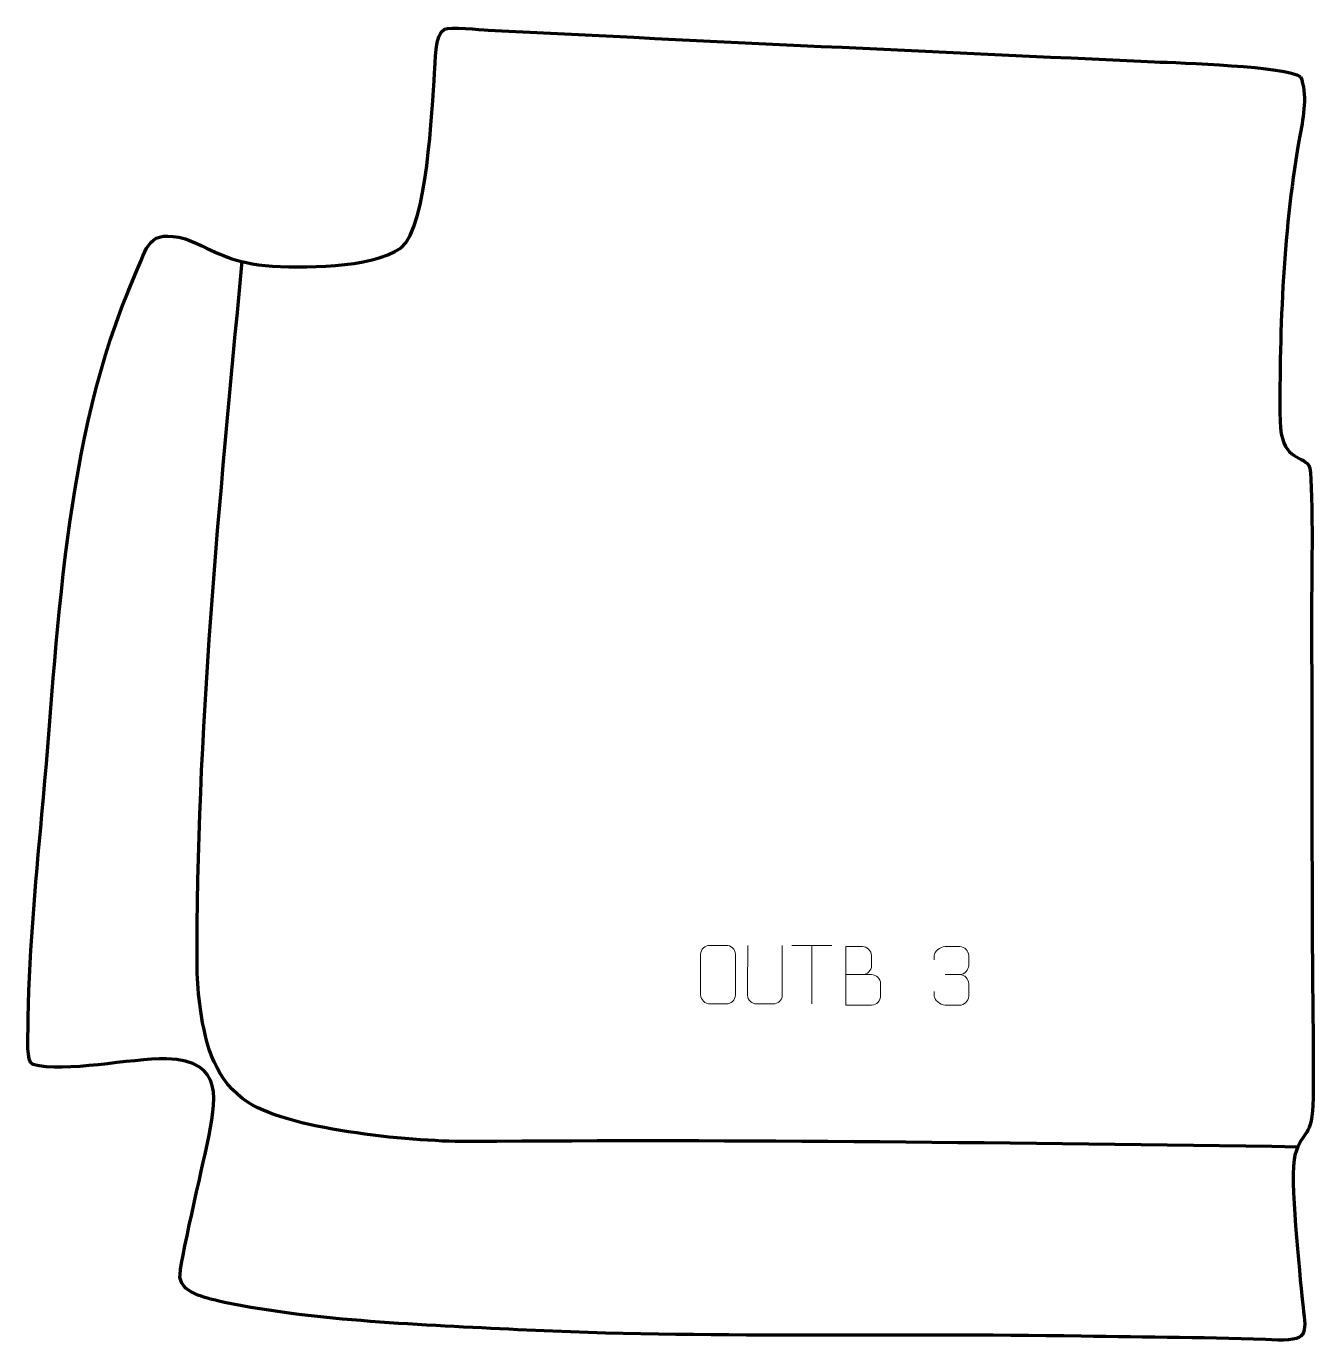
# Model space of a CAD drawing. Header units: millimetres. Extents: x -543 to 6, y 92 to 653.
import ezdxf

# ---------------------------------------------------------------- set-up
doc = ezdxf.new("R2010")
doc.units = ezdxf.units.MM
doc.header["$MEASUREMENT"] = 0
doc.layers.add('layer 2', color=7, linetype='Continuous')
doc.layers.add('layer 3', color=7, linetype='Continuous')

msp = doc.modelspace()

# ---------------------------------------------------------------- linework, layer by layer
at = {"layer": 'layer 2', "color": 140, "lineweight": 158}
msp.add_open_spline([(-0.7494, 174.5558), (-119.131, 176.2127), (-240.6256, 177.8941), (-353.0463, 176.8497), (-353.0463, 176.8497), (-376.2551, 176.6341), (-429.3307, 181.3794), (-448.3381, 193.4089), (-448.3381, 193.4089), (-462.4254, 202.3245), (-466.6922, 217.71), (-468.9473, 233.3664), (-468.9473, 233.3664), (-469.7929, 239.2377), (-470.2031, 244.9523), (-470.3326, 250.8773), (-470.3326, 250.8773), (-470.6744, 351.2255), (-460.734, 449.4702), (-451.4515, 549.1633), (-451.4515, 549.1633), (-451.4515, 549.1633), (-451.1741, 552.143), (-451.1741, 552.143)], degree=3, knots=[0, 0, 0, 0, 0.14285714, 0.14285714, 0.14285714, 0.14285714, 0.28571429, 0.28571429, 0.28571429, 0.28571429, 0.42857143, 0.42857143, 0.42857143, 0.42857143, 0.57142857, 0.57142857, 0.57142857, 0.57142857, 0.71428571, 0.71428571, 0.71428571, 0.71428571, 1, 1, 1, 1], dxfattribs=at)
at = {"layer": 'layer 3', "color": 242, "lineweight": 158}
msp.add_open_spline([(0.371, 631.0052), (-5.0205, 635.486), (-51.8198, 636.9177), (-61.8572, 637.3566), (-61.8572, 637.3566), (-156.6403, 641.6707), (-251.4522, 646.1323), (-346.2154, 650.8544), (-346.2154, 650.8544), (-349.749, 651.0305), (-362.29, 652.5009), (-364.8817, 651.2186), (-364.8817, 651.2186), (-368.9866, 649.1876), (-368.6661, 636.7129), (-369.0157, 632.5606), (-369.0157, 632.5606), (-370.2675, 616.9409), (-372.0485, 567.5363), (-383.2933, 557.9702), (-383.2933, 557.9702), (-396.5491, 549.1122), (-425.5368, 549.345), (-441.2999, 550.4458), (-441.2999, 550.4458), (-457.4988, 552.3332), (-461.3671, 556.1287), (-475.3397, 561.8961), (-475.3397, 561.8961), (-491.4318, 565.982), (-491.3019, 559.0069), (-497.0232, 545.9711), (-497.0232, 545.9711), (-527.7387, 475.9871), (-529.4712, 392.5301), (-536.5502, 316.3898), (-536.5502, 316.3898), (-539.3513, 286.2616), (-542.2613, 254.1702), (-542.4807, 224.071), (-542.4807, 224.071), (-542.4992, 221.5286), (-543.2444, 211.0409), (-540.5133, 209.7491), (-540.5133, 209.7491), (-526.5479, 206.0815), (-498.9875, 212.353), (-483.4244, 212.2296), (-483.4244, 212.2296), (-458.1866, 211.4118), (-462.3705, 194.4181), (-465.9534, 176.1621), (-465.9534, 176.1621), (-467.686, 167.7182), (-478.2384, 123.2068), (-477.6706, 118.9259), (-477.6706, 118.9259), (-476.7076, 111.6661), (-464.7071, 109.7777), (-458.6312, 108.2464), (-458.6312, 108.2464), (-419.1702, 100.1734), (-373.9411, 98.764), (-333.5094, 96.6128), (-333.5094, 96.6128), (-253.772, 92.7542), (-173.1028, 95.2217), (-93.136, 93.8971), (-93.136, 93.8971), (-65.3118, 93.4363), (-37.0273, 93.3491), (-9.2699, 92.2263), (-9.2699, 92.2263), (4.8827, 91.953), (2.4185, 95.8902), (1.2342, 108.5638), (1.2342, 108.5638), (0.1264, 120.3875), (-4.5317, 162.218), (-1.9755, 171.0695), (-1.9755, 171.0695), (1.2948, 182.3938), (5.5366, 177.6549), (5.7475, 195.5456), (5.7475, 195.5456), (6.0108, 217.8918), (5.4947, 240.9078), (5.4073, 263.3377), (5.4073, 263.3377), (5.2273, 310.439), (5.2082, 357.5522), (5.1201, 404.6549), (5.1201, 404.6549), (5.1044, 413.0306), (6.0368, 462.2285), (3.9622, 465.1809), (3.9622, 465.1809), (0.6716, 469.8641), (-7.9726, 467.6605), (-8.329, 484.0804), (-8.329, 484.0804), (-8.7196, 523.5966), (-6.8712, 567.8431), (0.2468, 606.4882), (0.2468, 606.4882), (1.6444, 614.076), (3.461, 623.6874), (0.371, 631.0052)], degree=3, knots=[0, 0, 0, 0, 0.03571429, 0.03571429, 0.03571429, 0.03571429, 0.07142857, 0.07142857, 0.07142857, 0.07142857, 0.10714286, 0.10714286, 0.10714286, 0.10714286, 0.14285714, 0.14285714, 0.14285714, 0.14285714, 0.17857143, 0.17857143, 0.17857143, 0.17857143, 0.21428571, 0.21428571, 0.21428571, 0.21428571, 0.25, 0.25, 0.25, 0.25, 0.28571429, 0.28571429, 0.28571429, 0.28571429, 0.32142857, 0.32142857, 0.32142857, 0.32142857, 0.35714286, 0.35714286, 0.35714286, 0.35714286, 0.39285714, 0.39285714, 0.39285714, 0.39285714, 0.42857143, 0.42857143, 0.42857143, 0.42857143, 0.46428571, 0.46428571, 0.46428571, 0.46428571, 0.5, 0.5, 0.5, 0.5, 0.53571429, 0.53571429, 0.53571429, 0.53571429, 0.57142857, 0.57142857, 0.57142857, 0.57142857, 0.60714286, 0.60714286, 0.60714286, 0.60714286, 0.64285714, 0.64285714, 0.64285714, 0.64285714, 0.67857143, 0.67857143, 0.67857143, 0.67857143, 0.71428571, 0.71428571, 0.71428571, 0.71428571, 0.75, 0.75, 0.75, 0.75, 0.78571429, 0.78571429, 0.78571429, 0.78571429, 0.82142857, 0.82142857, 0.82142857, 0.82142857, 0.85714286, 0.85714286, 0.85714286, 0.85714286, 0.89285714, 0.89285714, 0.89285714, 0.89285714, 0.92857143, 0.92857143, 0.92857143, 0.92857143, 1, 1, 1, 1], dxfattribs=at)
at = {"layer": 'layer 3', "color": 250, "lineweight": 9}
for points, knots in [([(-251.6215, 260.5445), (-249.2958, 260.5445), (-246.9697, 260.5445), (-244.6436, 260.5445), (-244.6436, 260.5445), (-242.697, 260.5801), (-240.7056, 259.0885), (-240.6789, 256.6509), (-240.6789, 256.6509), (-240.6793, 250.904), (-240.6793, 245.1567), (-240.6789, 239.409), (-240.6789, 239.409), (-240.8187, 237.0856), (-242.4959, 235.606), (-244.6436, 235.5952), (-244.6436, 235.5952), (-246.9755, 235.5956), (-249.3074, 235.5956), (-251.6389, 235.5952), (-251.6389, 235.5952), (-253.5639, 235.4898), (-255.536, 237.3743), (-255.5248, 239.3916), (-255.5248, 239.3916), (-255.5245, 245.1617), (-255.5245, 250.9314), (-255.5248, 256.7007), (-255.5248, 256.7007), (-255.5206, 258.8388), (-253.7739, 260.558), (-251.6215, 260.5445)], [0, 0, 0, 0, 0.11111111, 0.11111111, 0.11111111, 0.11111111, 0.22222222, 0.22222222, 0.22222222, 0.22222222, 0.33333333, 0.33333333, 0.33333333, 0.33333333, 0.44444444, 0.44444444, 0.44444444, 0.44444444, 0.55555556, 0.55555556, 0.55555556, 0.55555556, 0.66666667, 0.66666667, 0.66666667, 0.66666667, 0.77777778, 0.77777778, 0.77777778, 0.77777778, 1, 1, 1, 1]), ([(-220.7747, 260.549), (-220.7751, 255.0095), (-220.6793, 244.8077), (-220.6789, 239.2673), (-220.6789, 239.2673), (-220.8187, 237.0278), (-222.4959, 235.6016), (-224.6436, 235.5911), (-224.6436, 235.5911), (-226.9755, 235.5915), (-229.3074, 235.5915), (-231.6389, 235.5911), (-231.6389, 235.5911), (-233.5639, 235.4896), (-235.536, 237.3061), (-235.5248, 239.2506), (-235.5248, 239.2506), (-235.5245, 244.8125), (-235.4291, 254.9879), (-235.4295, 260.549)], [0, 0, 0, 0, 0.16666667, 0.16666667, 0.16666667, 0.16666667, 0.33333333, 0.33333333, 0.33333333, 0.33333333, 0.5, 0.5, 0.5, 0.5, 0.66666667, 0.66666667, 0.66666667, 0.66666667, 1, 1, 1, 1]), ([(-193.5344, 248.0677), (-189.8958, 248.0681), (-186.3087, 248.0681), (-182.6693, 248.0677), (-182.6693, 248.0677), (-180.6939, 248.0504), (-178.7703, 246.3143), (-178.7703, 244.2647), (-178.7703, 244.2647), (-178.7707, 243.1361), (-178.7707, 240.0867), (-178.7703, 238.9578), (-178.7703, 238.9578), (-178.7527, 237.0999), (-180.2948, 235.086), (-182.6163, 235.1029), (-182.6163, 235.1029), (-186.2561, 235.1033), (-189.8955, 235.1033), (-193.5344, 235.1029), (-193.5344, 235.1029), (-193.5344, 243.4212), (-193.5344, 251.739), (-193.5344, 260.0565), (-193.5344, 260.0565), (-191.1607, 260.0565), (-188.7866, 260.0565), (-186.4124, 260.0565), (-186.4124, 260.0565), (-184.7316, 260.0741), (-182.6348, 258.1636), (-182.6171, 256.2012), (-182.6171, 256.2012), (-182.6175, 254.1351), (-182.6175, 253.9891), (-182.6171, 251.9226), (-182.6171, 251.9226), (-182.5998, 249.8565), (-184.4543, 248.0504), (-186.4643, 248.0677)], [0, 0, 0, 0, 0.09090909, 0.09090909, 0.09090909, 0.09090909, 0.18181818, 0.18181818, 0.18181818, 0.18181818, 0.27272727, 0.27272727, 0.27272727, 0.27272727, 0.36363636, 0.36363636, 0.36363636, 0.36363636, 0.45454545, 0.45454545, 0.45454545, 0.45454545, 0.54545455, 0.54545455, 0.54545455, 0.54545455, 0.63636364, 0.63636364, 0.63636364, 0.63636364, 0.72727273, 0.72727273, 0.72727273, 0.72727273, 0.81818182, 0.81818182, 0.81818182, 0.81818182, 1, 1, 1, 1]), ([(-155.9098, 254.3132), (-155.9098, 254.3132), (-155.9098, 256.1704), (-155.9098, 256.1704), (-155.9098, 256.1704), (-155.9241, 257.9123), (-153.2596, 260.0304), (-151.2005, 260.0077), (-151.2005, 260.0077), (-149.1364, 260.0077), (-147.0724, 260.0077), (-145.0087, 260.0077), (-145.0087, 260.0077), (-142.8142, 260.0165), (-141.2159, 258.1697), (-141.1715, 256.2576), (-141.1715, 256.2576), (-141.1719, 254.8225), (-141.1719, 253.3874), (-141.1715, 251.9519), (-141.1715, 251.9519), (-141.2201, 250.2984), (-142.8227, 248.0684), (-145.021, 248.0784), (-145.021, 248.0784), (-142.8173, 248.0672), (-141.2093, 246.264), (-141.1553, 244.2045), (-141.1553, 244.2045), (-141.1557, 242.4198), (-141.1557, 240.6351), (-141.1553, 238.85), (-141.1553, 238.85), (-141.1452, 236.7886), (-143.2001, 235.0255), (-145.021, 235.0336), (-145.021, 235.0336), (-147.0863, 235.0339), (-149.1515, 235.0339), (-151.2171, 235.0336), (-151.2171, 235.0336), (-153.3857, 235.0451), (-155.9167, 237.4453), (-155.9353, 238.9071), (-155.9353, 238.9071), (-155.9353, 238.9071), (-155.9353, 240.8157), (-155.9353, 240.8157)], [0, 0, 0, 0, 0.07692308, 0.07692308, 0.07692308, 0.07692308, 0.15384615, 0.15384615, 0.15384615, 0.15384615, 0.23076923, 0.23076923, 0.23076923, 0.23076923, 0.30769231, 0.30769231, 0.30769231, 0.30769231, 0.38461538, 0.38461538, 0.38461538, 0.38461538, 0.46153846, 0.46153846, 0.46153846, 0.46153846, 0.53846154, 0.53846154, 0.53846154, 0.53846154, 0.61538462, 0.61538462, 0.61538462, 0.61538462, 0.69230769, 0.69230769, 0.69230769, 0.69230769, 0.76923077, 0.76923077, 0.76923077, 0.76923077, 0.84615385, 0.84615385, 0.84615385, 0.84615385, 1, 1, 1, 1])]:
    msp.add_open_spline(points, degree=3, knots=knots, dxfattribs=at)
for points in [[(-216.5955, 260.5213), (-216.5955, 260.5213), (-199.6083, 260.5213), (-199.6083, 260.5213)], [(-208.1017, 235.5913), (-208.1017, 235.5913), (-208.1017, 260.5448), (-208.1017, 260.5448)], [(-151.2001, 248.068), (-151.2001, 248.068), (-145.0037, 248.068), (-145.0037, 248.068)]]:
    msp.add_open_spline(points, degree=3, dxfattribs=at)

doc.saveas('drawing.dxf')
